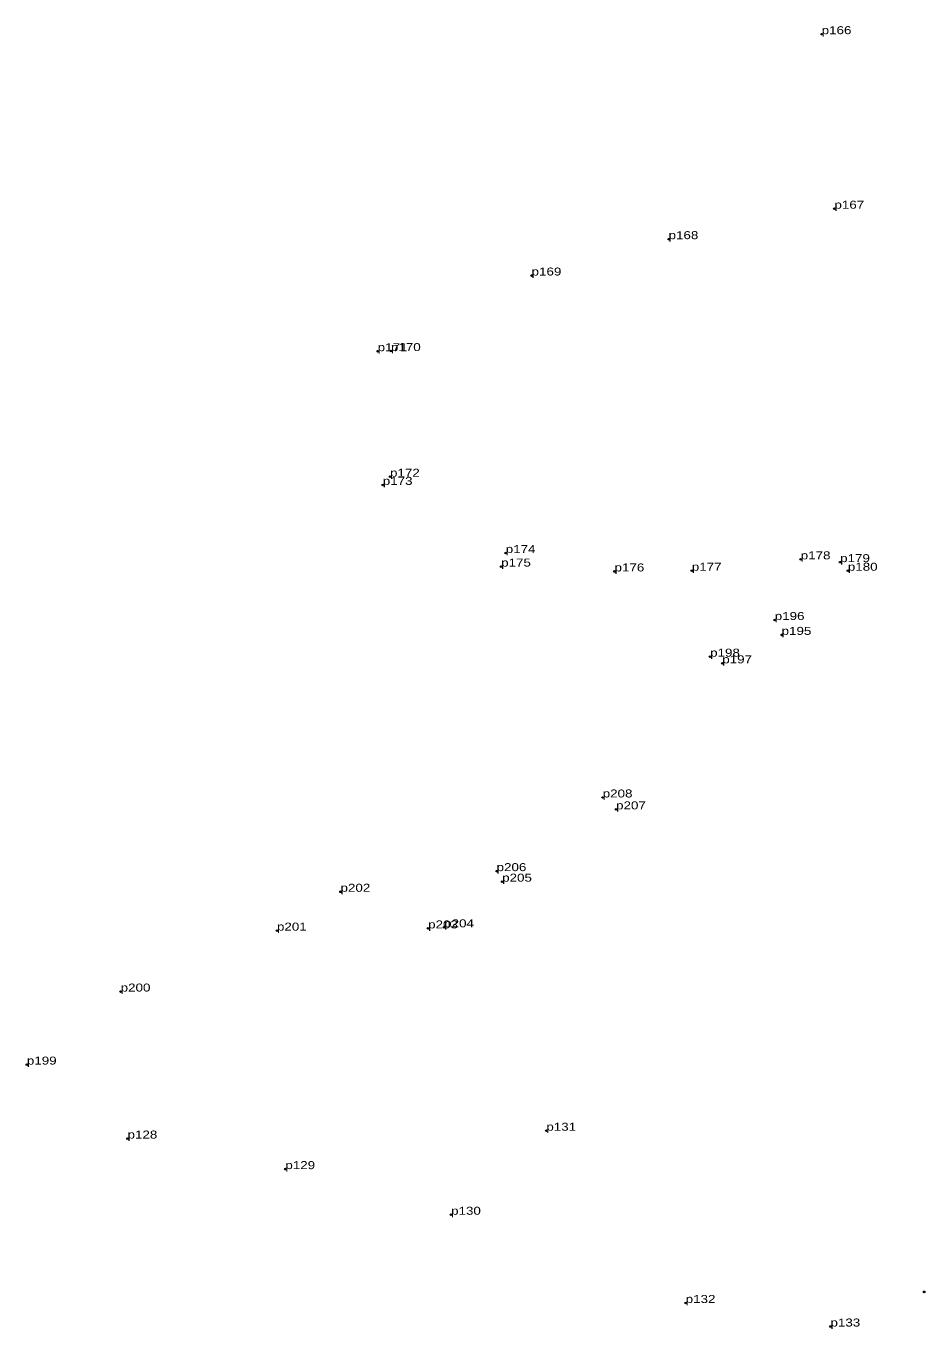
# Model space of a CAD drawing. Header units: metres. Extents: x 536889 to 552129, y 1836879 to 1839831.
# Drawn here: x 548653.4 to 548855.5, y 1836932 to 1837225 of the extents above; entities that cross this region are included whole.
import ezdxf

# ---------------------------------------------------------------- set-up
doc = ezdxf.new("R2010")
doc.units = ezdxf.units.M
doc.header["$LTSCALE"] = 0.72
doc.header["$PDMODE"] = 32
doc.header["$PDSIZE"] = 0.36
doc.layers.add('12', color=7, linetype='Continuous')
doc.layers.add('7', color=7, linetype='Continuous')

msp = doc.modelspace()

# ---------------------------------------------------------------- linework, layer by layer
at = {"layer": '7'}
for p in [(548832.31, 1837223.14), (548835.18, 1837183.9), (548797.89, 1837177.05), (548767.09, 1837168.87), (548732.48, 1837151.86), (548735.47, 1837151.89), (548733.63, 1837121.8), (548735.26, 1837123.64), (548761.28, 1837106.48), (548827.6, 1837105.06), (548836.46, 1837104.43), (548760.24, 1837103.43), (548785.74, 1837102.34), (548803.11, 1837102.5), (548838.19, 1837102.5), (548821.76, 1837091.42), (548823.3, 1837088.08), (548807.23, 1837083.18), (548809.96, 1837081.68), (548783.08, 1837051.52), (548786.09, 1837048.85), (548759.22, 1837034.96), (548760.47, 1837032.59), (548724.13, 1837030.32), (548747.44, 1837022.32), (548709.84, 1837021.58), (548743.83, 1837022.08), (548674.7, 1837007.88), (548653.61, 1836991.46), (548770.41, 1836976.59), (548676.25, 1836974.83), (548711.73, 1836967.96), (548748.99, 1836957.7), (548855.35, 1836940.36), (548801.74, 1836937.86), (548834.29, 1836932.57)]:
    msp.add_point(p, dxfattribs=at)

# ---------------------------------------------------------------- texts
at = {"layer": '12', "width": 1.25}
for s, p in [('p166', (548832.31, 1837223.14)), ('p167', (548835.18, 1837183.9)), ('p168', (548797.89, 1837177.05)), ('p169', (548767.09, 1837168.87)), ('p171', (548732.48, 1837151.86)), ('p170', (548735.47, 1837151.89)), ('p172', (548735.26, 1837123.64)), ('p173', (548733.63, 1837121.8)), ('p174', (548761.28, 1837106.48)), ('p175', (548760.24, 1837103.43)), ('p178', (548827.6, 1837105.06)), ('p179', (548836.46, 1837104.43)), ('p176', (548785.74, 1837102.34)), ('p177', (548803.11, 1837102.5)), ('p180', (548838.19, 1837102.5)), ('p196', (548821.76, 1837091.42)), ('p195', (548823.3, 1837088.08)), ('p198', (548807.23, 1837083.18)), ('p197', (548809.96, 1837081.68)), ('p208', (548783.08, 1837051.52)), ('p207', (548786.09, 1837048.85)), ('p206', (548759.22, 1837034.96)), ('p205', (548760.47, 1837032.59)), ('p202', (548724.13, 1837030.32)), ('p201', (548709.84, 1837021.58)), ('p203', (548743.83, 1837022.08)), ('p204', (548747.44, 1837022.32)), ('p200', (548674.7, 1837007.88)), ('p199', (548653.61, 1836991.46)), ('p131', (548770.41, 1836976.59)), ('p128', (548676.25, 1836974.83)), ('p129', (548711.73, 1836967.96)), ('p130', (548748.99, 1836957.7)), ('p132', (548801.74, 1836937.86)), ('p133', (548834.29, 1836932.57))]:
    msp.add_text(s, height=1.8, dxfattribs=at).set_placement(p)

doc.saveas('drawing.dxf')
